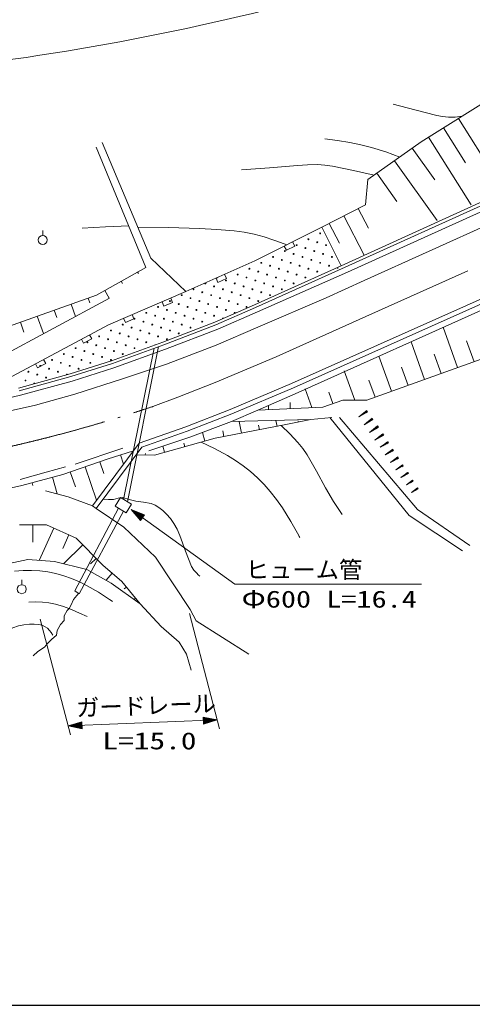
# Model space of a CAD drawing. Units: millimetres, scale not verified. Extents: x -2145 to 637855, y -94315 to 265685.
# Drawn here: x 62674 to 111236, y 90685 to 196605 of the extents above; entities that cross this region are included whole.
import ezdxf
from ezdxf.enums import TextEntityAlignment as Align

# ---------------------------------------------------------------- set-up
doc = ezdxf.new("R2010")
doc.units = ezdxf.units.MM
doc.header["$LTSCALE"] = 1000
doc.linetypes.add('LONG_DASHED_DOTTED', pattern=[15.25, 12, -1.5, 0.25, -1.5])
for name, color, linetype, lineweight in [('M-TTL-BAND', 7, 'Continuous', 25), ('S-BGD', 7, 'Continuous', 13), ('S-BGD-HTXT', 6, 'Continuous', 13), ('S-BMK', 2, 'LONG_DASHED_DOTTED', 13)]:
    doc.layers.add(name, color=color, linetype=linetype, lineweight=lineweight)
doc.styles.add('ＭＳ ゴシック', font='')
doc.styles.get('ＭＳ ゴシック').set_extended_font_data('MS Gothic')

# ---------------------------------------------------------------- blocks, each defined once
blk = doc.blocks.new('BUHIN194')
at = {"color": 7, "linetype": 'Continuous', "lineweight": 13}
for p, q in [((439, 299), (-366, -249)), ((-171, -90), (426, 317)), ((-147, -127), (451, 281)), ((414, 335), (30, 74)), ((460, 267), (76, 5)), ((224, 233), (401, 353)), ((297, 126), (474, 247))]:
    blk.add_line(p, q, dxfattribs=at)
blk.add_lwpolyline([(407, 380), (-455, -310), (503, 239)], close=True, dxfattribs=at)
blk = doc.blocks.new('BUHIN195')
at = {"color": 7, "linetype": 'Continuous', "lineweight": 13}
for p, q in [((408, 258), (-340, -215)), ((-159, -77), (397, 275)), ((-137, -111), (418, 241)), ((386, 292), (29, 66)), ((426, 229), (69, 3)), ((211, 205), (376, 309)), ((274, 105), (438, 210))]:
    blk.add_line(p, q, dxfattribs=at)
blk.add_lwpolyline([(381, 333), (-422, -268), (464, 202)], close=True, dxfattribs=at)
blk = doc.blocks.new('BUHIN196')
at = {"color": 7, "linetype": 'Continuous', "lineweight": 13}
for p, q in [((367, 232), (-306, -194)), ((-143, -69), (357, 248)), ((-123, -99), (376, 217)), ((348, 263), (26, 59)), ((384, 206), (62, 2)), ((190, 184), (338, 278)), ((246, 95), (395, 189))]:
    blk.add_line(p, q, dxfattribs=at)
blk.add_lwpolyline([(343, 300), (-380, -241), (417, 182)], close=True, dxfattribs=at)
blk = doc.blocks.new('BUHIN197')
at = {"color": 7, "linetype": 'Continuous', "lineweight": 13}
for p, q in [((326, 207), (-272, -172)), ((-127, -61), (318, 220)), ((-110, -88), (335, 193)), ((309, 234), (23, 53)), ((341, 183), (56, 2)), ((169, 164), (300, 247)), ((219, 84), (351, 168))]:
    blk.add_line(p, q, dxfattribs=at)
blk.add_lwpolyline([(305, 266), (-338, -214), (371, 162)], close=True, dxfattribs=at)
blk = doc.blocks.new('BUHIN246')
at = {"color": 7, "linetype": 'Continuous', "lineweight": 13}
blk.add_lwpolyline([(-441, -236), (-205, -677), (677, -205), (441, 236)], dxfattribs=at)
blk = doc.blocks.new('BUHIN247')
at = {"color": 7, "linetype": 'Continuous', "lineweight": 13}
blk.add_lwpolyline([(-459, -197), (-262, -657), (657, -262), (459, 197)], dxfattribs=at)
blk = doc.blocks.new('BUHIN251')
at = {"color": 7, "linetype": 'Continuous', "lineweight": 13}
blk.add_line((0, 229), (0, 750), dxfattribs=at)
blk.add_circle((0, -262), 484, dxfattribs=at)

msp = doc.modelspace()

# ---------------------------------------------------------------- linework, layer by layer
at = {"layer": 'M-TTL-BAND'}
msp.add_line((-2145, 90685), (536855, 90685), dxfattribs=at)
at = {"layer": 'S-BGD'}
for p, q in [((151115, 194829), (97154, 170146)), ((97589, 170006), (151320, 194373)), ((97837, 169460), (151565, 193825)), ((105745, 183472), (115354, 189509)), ((109749, 185987), (114599, 178269)), ((108147, 184981), (110504, 181231)), ((76755, 170994), (71518, 183405)), ((100046, 179425), (105745, 183472)), ((106546, 183975), (111122, 176692)), ((70891, 182893), (76198, 169992)), ((104795, 182797), (107205, 179403)), ((102895, 181448), (107454, 175029)), ((99650, 168568), (126386, 180688)), ((100996, 180099), (103144, 177074)), ((99776, 176727), (100046, 179425)), ((95104, 174294), (99776, 176727)), ((98997, 176321), (100097, 174209)), ((97440, 175510), (99636, 171291)), ((87919, 170702), (95104, 174294)), ((95104, 174294), (97154, 170146)), ((95882, 174699), (96979, 172593)), ((91837, 157506), (127821, 173611)), ((128025, 173155), (92036, 157048)), ((92232, 156395), (128150, 172580)), ((80483, 167379), (76755, 170994)), ((80483, 167379), (87919, 170702)), ((70920, 167009), (76198, 169992)), ((75319, 169495), (75414, 169326)), ((97154, 170146), (87864, 165947)), ((87984, 165672), (97589, 170006)), ((73559, 168501), (73702, 168247)), ((88185, 165214), (97837, 169460)), ((95562, 166704), (99650, 168568)), ((71800, 167506), (72272, 166670)), ((72206, 163826), (80483, 167379)), ((58198, 162484), (70920, 167009)), ((72312, 166692), (58472, 159239)), ((70011, 166686), (70195, 166168)), ((88229, 163559), (95562, 166704)), ((66376, 165393), (66660, 164597)), ((68194, 166040), (68661, 164726)), ((87864, 165947), (83616, 164097)), ((83729, 163820), (87984, 165672)), ((64559, 164747), (65224, 162875)), ((83919, 163357), (88185, 165214)), ((57383, 155895), (72206, 163826)), ((62741, 164100), (63124, 163025)), ((83616, 164097), (78019, 161951)), ((78124, 161670), (83729, 163820)), ((78299, 161201), (83919, 163357)), ((83760, 161635), (88229, 163559)), ((109665, 159216), (108108, 163549)), ((111437, 159853), (110634, 162089)), ((78019, 161951), (72527, 159956)), ((72623, 159672), (78124, 161670)), ((72785, 159199), (78299, 161201)), ((77091, 161294), (73806, 145050)), ((74240, 144786), (77570, 161468)), ((78427, 159597), (83760, 161635)), ((106121, 157943), (104665, 161997)), ((72527, 159956), (68088, 158544)), ((114095, 160807), (99920, 155715)), ((102578, 156670), (101221, 160445)), ((107893, 158579), (107140, 160676)), ((68173, 158256), (72623, 159672)), ((68315, 157777), (72785, 159199)), ((73698, 157994), (78427, 159597)), ((104350, 157306), (103646, 159264)), ((68088, 158544), (62549, 157015)), ((62622, 156724), (68173, 158256)), ((68590, 156356), (73698, 157994)), ((98634, 155715), (97499, 158872)), ((100806, 156033), (100153, 157851)), ((62743, 156239), (68315, 157777)), ((85249, 154712), (91837, 157506)), ((92036, 157048), (85437, 154249)), ((94033, 154922), (93310, 156936)), ((58095, 155191), (62743, 156239)), ((64382, 155194), (68590, 156356)), ((88226, 154632), (92232, 156395)), ((97347, 155715), (95195, 154980)), ((96271, 155347), (95827, 156583)), ((99920, 155715), (97347, 155715)), ((58267, 153831), (64382, 155194)), ((80481, 152862), (85249, 154712)), ((95195, 154980), (88226, 154632)), ((89387, 154690), (89365, 155133)), ((91710, 154806), (91677, 155471)), ((85437, 154249), (80654, 152393)), ((85395, 153419), (88226, 154632)), ((85395, 153419), (93924, 153639)), ((93924, 153639), (91240, 153088)), ((93924, 153639), (96167, 153860)), ((95937, 153837), (104478, 143337)), ((105350, 143966), (96972, 153845)), ((75477, 151104), (80481, 152862)), ((80910, 151728), (85395, 153419)), ((91240, 153088), (83630, 151617)), ((86484, 152169), (86238, 153441)), ((88387, 152536), (88294, 153014)), ((90289, 152904), (90166, 153542)), ((92582, 153364), (92558, 153483)), ((75787, 150683), (80654, 152393)), ((76535, 150257), (80910, 151728)), ((83630, 151617), (77123, 149816)), ((82546, 151317), (82288, 152247)), ((84582, 151801), (84464, 152412)), ((68608, 148852), (73746, 150555)), ((70468, 144355), (75477, 151104)), ((75787, 150683), (70870, 144057)), ((78208, 150116), (78030, 150759)), ((80377, 150717), (80272, 151097)), ((67304, 147725), (72071, 149369)), ((72071, 149369), (74868, 150283)), ((73469, 149826), (73793, 148835)), ((77123, 149816), (75176, 149860)), ((76150, 149838), (76153, 149992)), ((65504, 147962), (67573, 148542)), ((69687, 148547), (70922, 144967)), ((71277, 149095), (71706, 147849)), ((62704, 147200), (65504, 147962)), ((62906, 146533), (67304, 147725)), ((66204, 147427), (66687, 145644)), ((68098, 147999), (68642, 146421)), ((60017, 145918), (62906, 146533)), ((64005, 146831), (64084, 146540)), ((67879, 145341), (65454, 145958)), ((70468, 144355), (67879, 145341)), ((72921, 144312), (73488, 145243)), ((73488, 145243), (74666, 144526)), ((73271, 144099), (68586, 135210)), ((70870, 144057), (70468, 144355)), ((73829, 142066), (70870, 144057)), ((74100, 143595), (72921, 144312)), ((74666, 144526), (74100, 143595)), ((73798, 143778), (69055, 134897)), ((104478, 143337), (110193, 139511)), ((110967, 140092), (105350, 143966)), ((62640, 142334), (65532, 142334)), ((64086, 142334), (64086, 140439)), ((66335, 141972), (64769, 138493)), ((65532, 142334), (68745, 140888)), ((77257, 138853), (73829, 142066)), ((67941, 141249), (67281, 139782)), ((68745, 140888), (71583, 137996)), ((69454, 140165), (67378, 138127)), ((80952, 133230), (77257, 138853)), ((63550, 138585), (60230, 137889)), ((66388, 138371), (63550, 138585)), ((69869, 137514), (66388, 138371)), ((70873, 138719), (70282, 138139)), ((71583, 137996), (73618, 136229)), ((72493, 136068), (69869, 137514)), ((72600, 137112), (71952, 136366)), ((72493, 136068), (75599, 133819)), ((73618, 136229), (75599, 133819)), ((74113, 135626), (73877, 135432)), ((68994, 134937), (68426, 134304)), ((69055, 134897), (68586, 135210)), ((68176, 133709), (67988, 133334)), ((68426, 134304), (68176, 133709)), ((75104, 134422), (74946, 134292)), ((75599, 133819), (77846, 131409)), ((67456, 132552), (67425, 132051)), ((67769, 133115), (67456, 132552)), ((67988, 133334), (67769, 133115)), ((81594, 131998), (80952, 133230)), ((67049, 131613), (66674, 130955)), ((67425, 132051), (67049, 131613)), ((77846, 131409), (79774, 129696)), ((87271, 128410), (81594, 131998)), ((66611, 130455), (66079, 129985)), ((66674, 130955), (66611, 130455)), ((65672, 129610), (65328, 129172)), ((66079, 129985), (65672, 129610)), ((79774, 129696), (80577, 128410)), ((64608, 128702), (64107, 128233)), ((65328, 129172), (64608, 128702)), ((80577, 128410), (81059, 126697))]:
    msp.add_line(p, q, dxfattribs=at)
for points in [[(110128, 186226), (109404, 186146), (108672, 186126), (108052, 186192), (107426, 186320), (105078, 186935), (102737, 187541)], [(103461, 181850), (101954, 182392), (100424, 182879), (99274, 183169), (98108, 183401), (96774, 183615), (95423, 183805)], [(100696, 179886), (98480, 180400), (96239, 180857), (95431, 180972), (94617, 181028), (93549, 181014), (92469, 180939), (89466, 180694), (86462, 180480)], [(74367, 174445), (71872, 174345), (69376, 174202)], [(75357, 174307), (78652, 174270), (81949, 174173), (83819, 174068), (85685, 173904), (86754, 173756), (87819, 173547), (88888, 173262), (89943, 172918), (90641, 172668), (91338, 172411)], [(91064, 172274), (91288, 171827), (92182, 172274), (91959, 172721)], [(83745, 168836), (83949, 168380), (84862, 168788), (84658, 169244)], [(97283, 143422), (96352, 144839), (95472, 146289), (94523, 148089), (93523, 149858), (93046, 150528), (92514, 151171), (91641, 152095), (90724, 152988)], [(82153, 151208), (83582, 150513), (84981, 149765), (85831, 149244), (86660, 148666), (87446, 148043), (88194, 147374), (88899, 146661), (89559, 145909), (90231, 145040), (90855, 144136), (91753, 142679), (92608, 141179), (92672, 141065), (92735, 140951)], [(71618, 145065), (72182, 145030), (72738, 145056), (73249, 145189), (73749, 145254), (74425, 145033), (75131, 144865), (75967, 144768), (76773, 144613), (77201, 144429), (77614, 144184), (78040, 143856), (78431, 143478), (78839, 142989), (79199, 142463), (79551, 141838), (79849, 141186), (80446, 139499), (81099, 137836), (81356, 137463), (81664, 137123), (81830, 136961), (82006, 136795)], [(62095, 137336), (63040, 137406), (63937, 137414), (64841, 137361), (65697, 137252), (66554, 137082), (67406, 136850), (68238, 136560), (69092, 136195), (69918, 135776), (71125, 135069), (72314, 134303), (72473, 134198), (72641, 134087)], [(63647, 134021), (64376, 134053), (65111, 134026), (65806, 133936), (66500, 133786), (67365, 133525), (68221, 133204), (69069, 132843), (69924, 132457)], [(59510, 129922), (60407, 130483), (61333, 130991), (61920, 131248), (62537, 131452), (63114, 131581), (63721, 131653), (64221, 131662), (64723, 131611), (65077, 131521), (65409, 131374), (65653, 131202), (65867, 130977), (66043, 130733), (66211, 130465)]]:
    msp.add_lwpolyline(points, dxfattribs=at)
for centre in [(93650, 173008), (94598, 172692), (94914, 173640), (91120, 171743), (92385, 172376), (93333, 172059), (94282, 171743), (95547, 172376), (89855, 171111), (90803, 170794), (92068, 171427), (93017, 171111), (93966, 170794), (95231, 171427), (96179, 171111), (87325, 169846), (88274, 169529), (88590, 170478), (89539, 170162), (90487, 169846), (91436, 169529), (91752, 170478), (92701, 170162), (93650, 169846), (94598, 169529), (94914, 170478), (95863, 170162), (84795, 168581), (86060, 169213), (87009, 168897), (87957, 168581), (89222, 169213), (90171, 168897), (91120, 168581), (92385, 169213), (93333, 168897), (81317, 167632), (82265, 167316), (83530, 167948), (84479, 167632), (85428, 167316), (85744, 168265), (86693, 167948), (87641, 167632), (88590, 167316), (88906, 168265), (89855, 167948), (90803, 167632), (92068, 168265), (78787, 166367), (80052, 167000), (81000, 166683), (81949, 166367), (83214, 167000), (84163, 166683), (85111, 166367), (86376, 167000), (87325, 166683), (88274, 166367), (89539, 167000), (77522, 165735), (78471, 165418), (79736, 166051), (80684, 165735), (81633, 165418), (82898, 166051), (83846, 165735), (84795, 165418), (86060, 166051), (87009, 165735), (74992, 164470), (75941, 164154), (76257, 165102), (77206, 164786), (78154, 164470), (79103, 164154), (79419, 165102), (80368, 164786), (81317, 164470), (82265, 164154), (82582, 165102), (83530, 164786), (85744, 165102), (72462, 163205), (73727, 163837), (74676, 163521), (75625, 163205), (76889, 163837), (77838, 163521), (78787, 163205), (80052, 163837), (81000, 163521), (71197, 162572), (72146, 162256), (73411, 162889), (74360, 162572), (75308, 162256), (76573, 162889), (77522, 162572), (78471, 162256), (79736, 162889), (68668, 161308), (69616, 160991), (69932, 161940), (70881, 161624), (71830, 161308), (72779, 160991), (73095, 161940), (74043, 161624), (74992, 161308), (76257, 161940), (66138, 160043), (67403, 160675), (68351, 160359), (69300, 160043), (70565, 160675), (71514, 160359), (72462, 160043), (73727, 160675), (64873, 159410), (65821, 159094), (67086, 159726), (68035, 159410), (68984, 159094), (70249, 159726), (63292, 157829), (63608, 158778), (64557, 158461), (65505, 158145), (66770, 158778)]:
    msp.add_circle(centre, 49.8, dxfattribs=at)
for centre, start, end in [((96812, 169846), 66.75014, 160.73013), ((83846, 168897), 220.39155, 7.76835), ((82582, 168265), 131.96104, 96.19886), ((84479, 164470), 27.03931, 200.01481), ((77206, 161624), 56.77241, 163.13055), ((67719, 158461), 353.24168, 217.62181), ((64240, 157513), 338.48324, 232.38025)]:
    msp.add_arc(centre, 49.8, start, end, dxfattribs=at)
at = {"layer": 'S-BGD-HTXT'}
for p, q in [((74642, 143981), (85755, 135940)), ((85755, 135940), (105775, 135940)), ((84127, 120381), (80885, 132789)), ((64865, 132165), (68107, 119757)), ((67854, 120724), (83874, 121348))]:
    msp.add_line(p, q, dxfattribs=at)
for points in [[(74642, 143981), (75638, 142798), (76077, 143405)], [(74891, 143801), (75935, 143369), (75628, 142944)], [(75013, 143713), (75857, 143356), (75615, 143022)], [(75137, 143622), (75778, 143344), (75602, 143101)], [(75259, 143535), (75700, 143331), (75590, 143179)], [(67854, 120724), (69368, 120408), (69338, 121157)], [(68161, 120736), (69249, 121041), (69269, 120517)], [(68311, 120742), (69195, 120983), (69211, 120571)], [(68465, 120748), (69141, 120925), (69153, 120625)], [(68615, 120754), (69087, 120866), (69094, 120679)], [(83874, 121348), (82360, 121665), (82390, 120915)], [(83566, 121337), (82479, 121031), (82458, 121556)], [(83417, 121331), (82533, 121090), (82517, 121502)], [(83263, 121325), (82587, 121148), (82575, 121448)], [(83113, 121319), (82641, 121207), (82634, 121394)]]:
    msp.add_lwpolyline(points, close=True, dxfattribs=at)
for points in [[(74767, 143891), (76014, 143382), (75640, 142865), (74770, 143888)], [(75599, 143288), (75383, 143444), (75621, 143319), (75577, 143258), (75383, 143444)], [(68008, 120730), (69303, 121100), (69328, 120463), (68011, 120730)], [(69034, 120770), (68768, 120760), (69033, 120808), (69036, 120733), (68768, 120760)], [(83720, 121342), (82425, 120973), (82400, 121610), (83716, 121342)], [(82693, 121302), (82959, 121313), (82695, 121265), (82692, 121340), (82959, 121313)]]:
    msp.add_lwpolyline(points, dxfattribs=at)
msp.add_arc((23293, 463111), 273505, 272.6282, 292.1507, dxfattribs=at)
at = {"layer": 'S-BMK'}
for p, q in [((99811, 164706), (128904, 177778)), ((90199, 160365), (99811, 164706)), ((83649, 157610), (90199, 160365)), ((79639, 156051), (83649, 157610)), ((76968, 155040), (79639, 156051))]:
    msp.add_line(p, q, dxfattribs=at)
msp.add_arc((25269, 309366), 162755, 282.3752, 288.52086, dxfattribs=at)

# ---------------------------------------------------------------- block references
at = {"layer": 'S-BGD'}
for name, p in [('BUHIN251', (65148, 173199)), ('BUHIN247', (78414, 166490)), ('BUHIN247', (74275, 164714)), ('BUHIN246', (69735, 162504)), ('BUHIN246', (64794, 159861)), ('BUHIN194', (99503, 154224)), ('BUHIN194', (100078, 153393)), ('BUHIN194', (100654, 152562)), ('BUHIN194', (101230, 151732)), ('BUHIN195', (101780, 150922)), ('BUHIN195', (102327, 150105)), ('BUHIN195', (102873, 149288)), ('BUHIN196', (103419, 148471)), ('BUHIN196', (103966, 147654)), ('BUHIN197', (104512, 146836)), ('BUHIN197', (105058, 146019)), ('BUHIN251', (62896, 135667))]:
    msp.add_blockref(name, p, dxfattribs=at)

# ---------------------------------------------------------------- texts
at = {"layer": 'S-BGD-HTXT', "style": 'ＭＳ ゴシック'}
msp.add_text('ヒューム管', height=1833, dxfattribs=at).set_placement((86929, 136030), align=Align.BOTTOM_LEFT)
for s, width, p in [('Φ600 L=16.4', 1.3, (86477, 132868)), ('L=15.0', 1.35, (71543, 117641))]:
    msp.add_text(s, height=1833, dxfattribs=dict(at, width=width)).set_placement(p, align=Align.BOTTOM_LEFT)
msp.add_text('ガードレール', height=1833, rotation=1.9, dxfattribs=at).set_placement((68774, 121178), align=Align.BOTTOM_LEFT)

doc.saveas('drawing.dxf')
